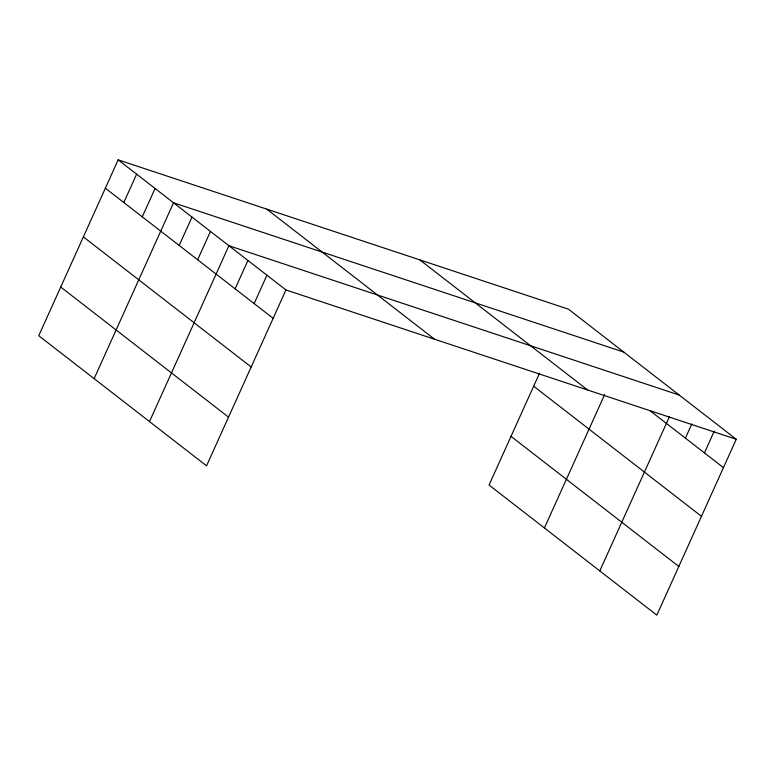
<?xml version="1.0" encoding="UTF-8"?>
<svg xmlns="http://www.w3.org/2000/svg" width="775" height="775" viewBox="0 0 775 775"><rect width="100%" height="100%" fill="white"/><g stroke="black" fill="none" stroke-linecap="round" stroke-linejoin="round"><path stroke-width="1.16" d="M118.158 159.853L38.75 335.72L206.557 465.823L285.956 289.957L118.158 159.853L568.443 309.177L736.25 439.28L656.842 615.147L489.044 485.043L539.526 373.23M123.806 202.527L136.613 174.162M142.271 216.835L155.068 188.48M94.124 378.655L173.532 202.788L623.817 352.112M179.18 245.462L191.987 217.097M197.644 259.77L210.451 231.415M149.498 421.59L228.906 245.723L679.2 395.047M235.116 288.833L247.922 260.468M254.142 303.577L266.939 275.212M544.418 527.978L604.665 394.533M599.792 570.913L669.348 416.863M685.41 438.156L691.813 423.973M704.427 452.9L714.279 431.084M285.956 289.957L736.25 439.28M649.779 410.527L723.443 467.645M419.847 259.896L587.653 390.009M533.665 386.212L701.472 516.315M266.755 209.134L434.552 339.237M511.016 436.364L678.822 566.467M105.352 188.209L273.158 318.322M83.371 236.888L251.177 366.992M60.731 287.041L228.528 417.144"/></g></svg>
